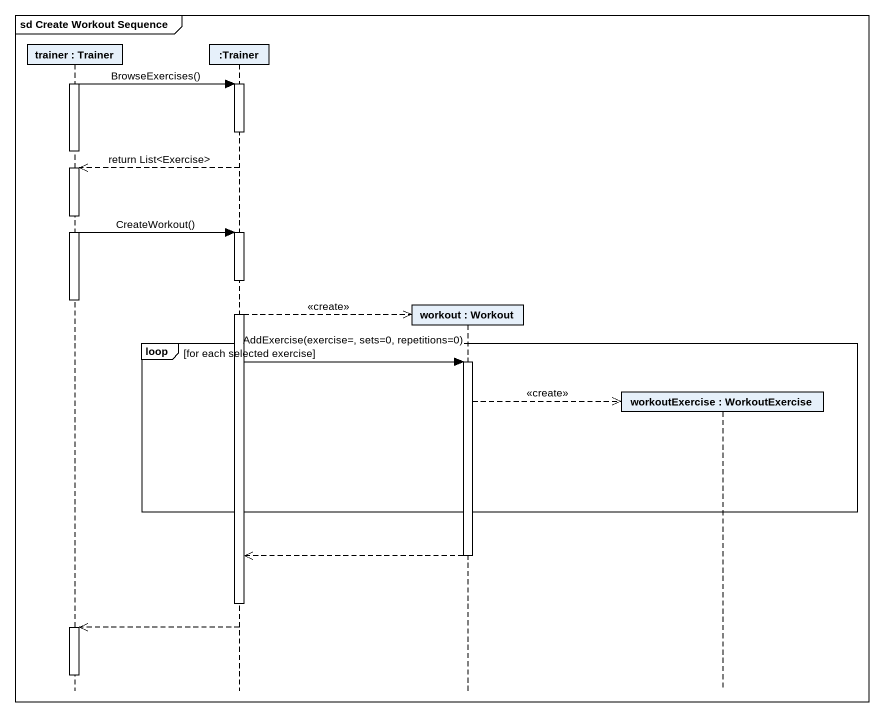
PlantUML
@startuml
mainframe sd Create Workout Sequence
hide footbox
participant "trainer : Trainer" as trainer
participant ":Trainer" as Trainer
participant "workout : Workout" as workout
participant "workoutExercise : WorkoutExercise" as workoutExercise

activate trainer
trainer -> Trainer : BrowseExercises()
activate Trainer
deactivate Trainer
deactivate trainer
Trainer -->> trainer : return List<Exercise>
activate trainer
trainer -> Trainer : CreateWorkout()
activate Trainer
deactivate trainer
Trainer -->> workout ** : <<create>>
loop for each selected exercise
  Trainer -> workout : AddExercise(exercise=, sets=0, repetitions=0)
  activate workout
  workout -->> workoutExercise ** : <<create>>
end
workout -->> Trainer
deactivate workout
deactivate Trainer
Trainer -->> trainer
activate trainer
deactivate trainer
@enduml
